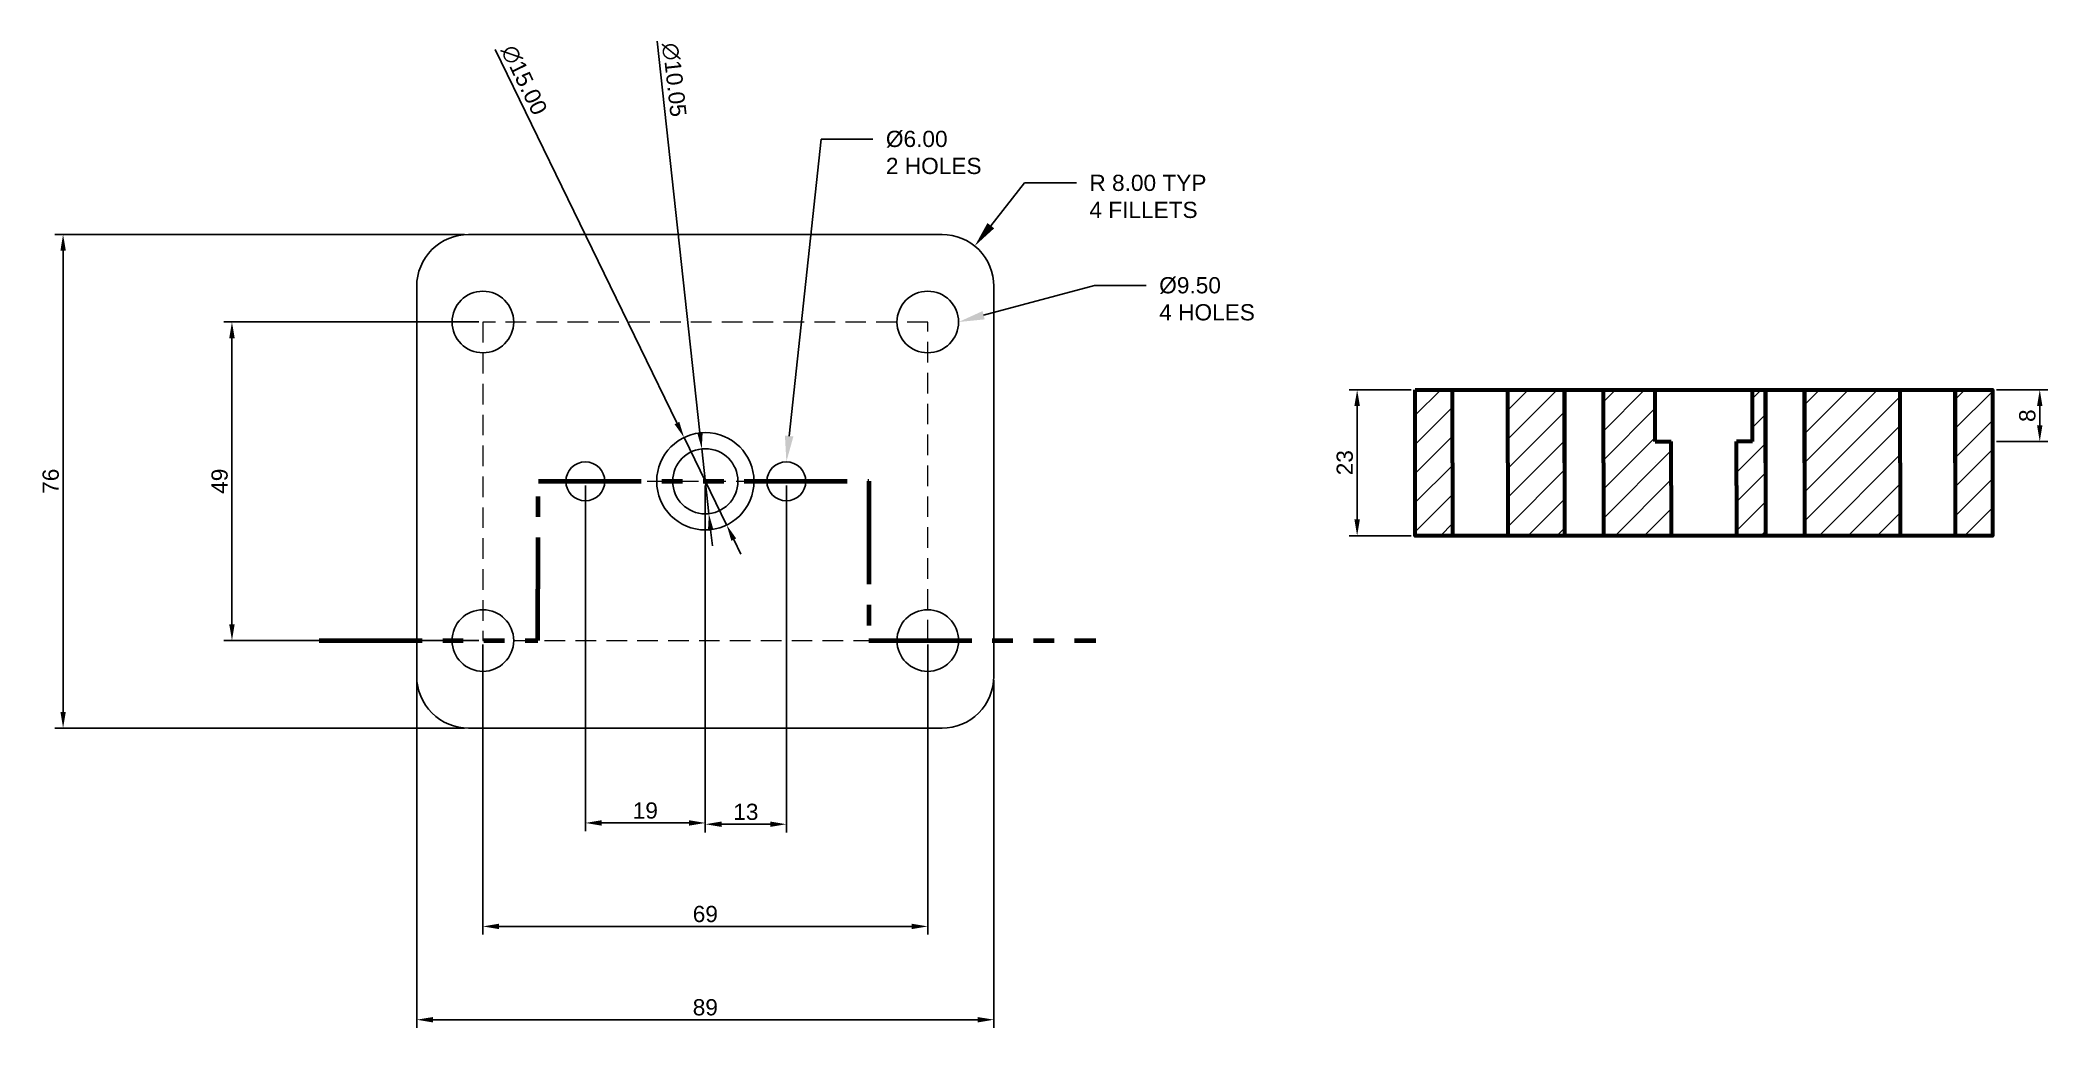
# Model space of a CAD drawing. Header units: millimetres. Extents: x -40 to 269, y -22 to 131.
import ezdxf
from ezdxf import colors
from ezdxf.entities.mleader import LeaderData, LeaderLine
from ezdxf.math import Vec2, Vec3

# ---------------------------------------------------------------- set-up
doc = ezdxf.new("R2010")
doc.units = ezdxf.units.MM
doc.linetypes.add('HIDDEN2', pattern=[4.7625, 3.175, -1.5875])
doc.linetypes.add('PHANTOM2', pattern=[31.75, 15.875, -3.175, 3.175, -3.175, 3.175, -3.175])
doc.styles.get("Standard").update_dxf_attribs({"font": 'arial.ttf'})
doc.dimstyles.new('ISO-25', dxfattribs={"dimtxt": 2.5, "dimasz": 2.5, "dimexe": 1.25, "dimexo": 0.625, "dimtad": 1, "dimdec": 0, "dimtxsty": 'Standard', "dimcen": 2.5, "dimadec": 0, "dimazin": 0, "dimtfac": 1, "dimtdec": 0, "dimtmove": 0, "dimatfit": 3, "dimfxl": 1, "dimarcsym": 0})
doc.dimstyles.new('ISO-25$3', dxfattribs={"dimtxt": 2.5, "dimasz": 2.5, "dimexe": 1.25, "dimexo": 0.625, "dimtad": 1, "dimzin": 1, "dimdsep": 46, "dimtxsty": 'Standard', "dimcen": 0, "dimadec": 0, "dimazin": 0, "dimtfac": 1, "dimtmove": 0, "dimatfit": 3, "dimfxl": 1, "dimarcsym": 0})

# ---------------------------------------------------------------- blocks, each defined once
blk = doc.blocks.new('*D0')
at = {"color": 0, "lineweight": -2, "transparency": 16777216}
for p, q in [((17.7, 32.04), (17.7, -21.53)), ((106.7, 32.04), (106.7, -21.53)), ((20.2, -20.28), (104.2, -20.28))]:
    blk.add_line(p, q, dxfattribs=at)
at = {"color": 0, "lineweight": 5, "transparency": 16777216}
for points in [[(20.2, -19.87), (20.2, -20.7), (17.7, -20.28)], [(104.2, -19.87), (104.2, -20.7), (106.7, -20.28)]]:
    blk.add_solid(points, dxfattribs=at)
at = {"layer": 'Defpoints', "color": 0, "lineweight": 5, "transparency": 16777216}
for p in [(17.7, 32.67), (106.7, 32.67), (106.7, -20.28)]:
    blk.add_point(p, dxfattribs=at)
at = {"color": 0, "lineweight": 5, "transparency": 16777216, "insert": (62.2, -18.38), "char_height": 2.5, "attachment_point": 5}
blk.add_mtext('89', dxfattribs=at)
blk = doc.blocks.new('*D1')
at = {"color": 0, "lineweight": -2, "transparency": 16777216}
for p, q in [((27.9, 37.54), (27.9, -7.15)), ((96.5, 37.54), (96.5, -7.15)), ((30.4, -5.9), (94, -5.9))]:
    blk.add_line(p, q, dxfattribs=at)
at = {"color": 0, "lineweight": 5, "transparency": 16777216}
for points in [[(30.4, -5.48), (30.4, -6.32), (27.9, -5.9)], [(94, -5.48), (94, -6.32), (96.5, -5.9)]]:
    blk.add_solid(points, dxfattribs=at)
at = {"layer": 'Defpoints', "color": 0, "lineweight": 5, "transparency": 16777216}
for p in [(27.9, 38.17), (96.5, 38.17), (96.5, -5.9)]:
    blk.add_point(p, dxfattribs=at)
at = {"color": 0, "lineweight": 5, "transparency": 16777216, "insert": (62.2, -4), "char_height": 2.5, "attachment_point": 5}
blk.add_mtext('69', dxfattribs=at)
blk = doc.blocks.new('*D2')
at = {"color": 0, "lineweight": -2, "transparency": 16777216}
for p, q in [((43.7, 62.09), (43.7, 8.8)), ((62.2, 62.09), (62.2, 8.8)), ((46.2, 10.05), (59.7, 10.05))]:
    blk.add_line(p, q, dxfattribs=at)
at = {"color": 0, "lineweight": 5, "transparency": 16777216}
for points in [[(46.2, 10.47), (46.2, 9.63), (43.7, 10.05)], [(59.7, 10.47), (59.7, 9.63), (62.2, 10.05)]]:
    blk.add_solid(points, dxfattribs=at)
at = {"layer": 'Defpoints', "color": 0, "lineweight": 5, "transparency": 16777216}
for p in [(43.7, 62.72), (62.2, 62.72), (62.2, 10.05)]:
    blk.add_point(p, dxfattribs=at)
at = {"color": 0, "lineweight": 5, "transparency": 16777216, "insert": (52.95, 11.95), "char_height": 2.5, "attachment_point": 5}
blk.add_mtext('19', dxfattribs=at)
blk = doc.blocks.new('*D3')
at = {"color": 0, "lineweight": -2, "transparency": 16777216}
for p, q in [((62.2, 62.09), (62.2, 8.6)), ((74.7, 62.09), (74.7, 8.6)), ((64.7, 9.85), (72.2, 9.85))]:
    blk.add_line(p, q, dxfattribs=at)
at = {"color": 0, "lineweight": 5, "transparency": 16777216}
for points in [[(64.7, 10.27), (64.7, 9.44), (62.2, 9.85)], [(72.2, 10.27), (72.2, 9.44), (74.7, 9.85)]]:
    blk.add_solid(points, dxfattribs=at)
at = {"layer": 'Defpoints', "color": 0, "lineweight": 5, "transparency": 16777216}
for p in [(62.2, 62.72), (74.7, 62.72), (74.7, 9.85)]:
    blk.add_point(p, dxfattribs=at)
at = {"color": 0, "lineweight": 5, "transparency": 16777216, "insert": (68.45, 11.75), "char_height": 2.5, "attachment_point": 5}
blk.add_mtext('13', dxfattribs=at)
blk = doc.blocks.new('*D4')
at = {"color": 0, "lineweight": -2, "transparency": 16777216}
for p, q in [((25.08, 100.77), (-38.08, 100.77)), ((-36.83, 98.27), (-36.83, 27.17)), ((25.08, 24.67), (-38.08, 24.67))]:
    blk.add_line(p, q, dxfattribs=at)
at = {"color": 0, "lineweight": 5, "transparency": 16777216}
for points in [[(-37.24, 98.27), (-36.41, 98.27), (-36.83, 100.77)], [(-37.24, 27.17), (-36.41, 27.17), (-36.83, 24.67)]]:
    blk.add_solid(points, dxfattribs=at)
at = {"layer": 'Defpoints', "color": 0, "lineweight": 5, "transparency": 16777216}
for p in [(25.7, 100.77), (-36.83, 24.67), (25.7, 24.67)]:
    blk.add_point(p, dxfattribs=at)
at = {"color": 0, "lineweight": 5, "transparency": 16777216, "insert": (-38.73, 62.72), "char_height": 2.5, "attachment_point": 5, "rotation": 90}
blk.add_mtext('76', dxfattribs=at)
blk = doc.blocks.new('*D5')
at = {"color": 0, "lineweight": -2, "transparency": 16777216}
for p, q in [((27.28, 87.27), (-12.04, 87.27)), ((-10.79, 84.77), (-10.79, 40.67)), ((27.28, 38.17), (-12.04, 38.17))]:
    blk.add_line(p, q, dxfattribs=at)
at = {"color": 0, "lineweight": 5, "transparency": 16777216}
for points in [[(-11.21, 84.77), (-10.37, 84.77), (-10.79, 87.27)], [(-11.21, 40.67), (-10.37, 40.67), (-10.79, 38.17)]]:
    blk.add_solid(points, dxfattribs=at)
at = {"layer": 'Defpoints', "color": 0, "lineweight": 5, "transparency": 16777216}
for p in [(27.9, 87.27), (-10.79, 38.17), (27.9, 38.17)]:
    blk.add_point(p, dxfattribs=at)
at = {"color": 0, "lineweight": 5, "transparency": 16777216, "insert": (-12.69, 62.72), "char_height": 2.5, "attachment_point": 5, "rotation": 90}
blk.add_mtext('49', dxfattribs=at)
blk = doc.blocks.new('*D6')
at = {"color": 0, "lineweight": -2, "transparency": 16777216}
for p, q in [((29.77, 129.27), (57.82, 71.71)), ((65.49, 55.98), (58.92, 69.46)), ((66.58, 53.73), (67.68, 51.48))]:
    blk.add_line(p, q, dxfattribs=at)
at = {"color": 0, "lineweight": 5, "transparency": 16777216}
for points in [[(58.19, 71.89), (57.45, 71.52), (58.92, 69.46)], [(66.96, 53.91), (66.21, 53.55), (65.49, 55.98)]]:
    blk.add_solid(points, dxfattribs=at)
at = {"layer": 'Defpoints', "color": 0, "lineweight": 5, "transparency": 16777216}
for p in [(58.92, 69.46), (65.49, 55.98)]:
    blk.add_point(p, dxfattribs=at)
at = {"color": 0, "lineweight": 5, "transparency": 16777216, "insert": (34.26, 124.56), "char_height": 2.5, "attachment_point": 5, "rotation": 295.979}
blk.add_mtext('∅15.00', dxfattribs=at)
blk = doc.blocks.new('*D7')
at = {"color": 0, "lineweight": -2, "transparency": 16777216}
for p, q in [((54.75, 130.56), (61.38, 70.2)), ((62.75, 57.72), (61.65, 67.71)), ((63.02, 55.24), (63.29, 52.75))]:
    blk.add_line(p, q, dxfattribs=at)
at = {"color": 0, "lineweight": 5, "transparency": 16777216}
for points in [[(61.79, 70.24), (60.96, 70.15), (61.65, 67.71)], [(63.44, 55.28), (62.61, 55.19), (62.75, 57.72)]]:
    blk.add_solid(points, dxfattribs=at)
at = {"layer": 'Defpoints', "color": 0, "lineweight": 5, "transparency": 16777216}
for p in [(61.65, 67.71), (62.75, 57.72)]:
    blk.add_point(p, dxfattribs=at)
at = {"color": 0, "lineweight": 5, "transparency": 16777216, "insert": (57.39, 124.6), "char_height": 2.5, "attachment_point": 5, "rotation": 276.2664}
blk.add_mtext('∅10.05', dxfattribs=at)
blk = doc.blocks.new('*D8')
at = {"color": 0, "lineweight": -2, "transparency": 16777216}
for p, q in [((171.05, 76.83), (161.46, 76.83)), ((162.71, 56.83), (162.71, 74.33)), ((171.05, 54.33), (161.46, 54.33))]:
    blk.add_line(p, q, dxfattribs=at)
at = {"color": 0, "lineweight": 5, "transparency": 16777216}
for points in [[(162.29, 74.33), (163.13, 74.33), (162.71, 76.83)], [(162.29, 56.83), (163.13, 56.83), (162.71, 54.33)]]:
    blk.add_solid(points, dxfattribs=at)
at = {"layer": 'Defpoints', "color": 0, "lineweight": 5, "transparency": 16777216}
for p in [(162.71, 76.83), (171.68, 76.83), (171.68, 54.33)]:
    blk.add_point(p, dxfattribs=at)
at = {"color": 0, "lineweight": 60, "transparency": 16777216, "insert": (160.81, 65.58), "char_height": 2.5, "attachment_point": 5, "rotation": 90}
blk.add_mtext('23', dxfattribs=at)
blk = doc.blocks.new('*D9')
at = {"color": 0, "lineweight": -2, "transparency": 16777216}
for p, q in [((261.3, 76.83), (269.22, 76.83)), ((267.97, 74.33), (267.97, 71.33)), ((261.3, 68.83), (269.22, 68.83))]:
    blk.add_line(p, q, dxfattribs=at)
at = {"color": 0, "lineweight": 5, "transparency": 16777216}
for points in [[(267.55, 74.33), (268.38, 74.33), (267.97, 76.83)], [(267.55, 71.33), (268.38, 71.33), (267.97, 68.83)]]:
    blk.add_solid(points, dxfattribs=at)
at = {"layer": 'Defpoints', "color": 0, "lineweight": 5, "transparency": 16777216}
for p in [(260.68, 76.83), (260.68, 68.83), (267.97, 68.83)]:
    blk.add_point(p, dxfattribs=at)
at = {"color": 0, "lineweight": 60, "transparency": 16777216, "insert": (266.06, 72.83), "char_height": 2.5, "attachment_point": 5, "rotation": 90}
blk.add_mtext('8', dxfattribs=at)

msp = doc.modelspace()

# ---------------------------------------------------------------- hatches: boundary and pattern name
at = {"lineweight": 5}
h = msp.add_hatch(dxfattribs=at)
h.set_pattern_fill('ANSI31', color=256)
h.paths.add_polyline_path([(177.427, 65.575), (177.427, 76.825), (171.677, 76.825), (171.677, 54.325), (177.427, 54.325)])
h = msp.add_hatch(dxfattribs=at)
h.set_pattern_fill('ANSI31', color=256)
h.paths.add_polyline_path([(194.677, 76.825), (185.927, 76.825), (185.927, 65.575), (185.927, 54.325), (194.677, 54.325)])
h = msp.add_hatch(dxfattribs=at)
h.set_pattern_fill('ANSI31', color=256)
h.paths.add_polyline_path([(211.152, 62.075), (211.152, 68.825), (208.677, 68.825), (208.677, 76.825), (200.677, 76.825), (200.677, 65.575), (200.677, 54.325), (211.152, 54.325)])
h = msp.add_hatch(dxfattribs=at)
h.set_pattern_fill('ANSI31', color=256)
h.paths.add_polyline_path([(225.677, 76.825), (223.677, 76.825), (223.677, 68.825), (221.202, 68.825), (221.202, 62.075), (221.202, 54.325), (225.677, 54.325)])
h = msp.add_hatch(dxfattribs=at)
h.set_pattern_fill('ANSI31', color=256)
h.paths.add_polyline_path([(246.427, 65.575), (246.427, 76.825), (231.677, 76.825), (231.677, 54.325), (246.427, 54.325)])
h = msp.add_hatch(dxfattribs=at)
h.set_pattern_fill('ANSI31', color=256)
h.paths.add_polyline_path([(260.677, 76.825), (254.927, 76.825), (254.927, 54.325), (260.677, 54.325)])

# ---------------------------------------------------------------- linework, layer by layer
at = {"linetype": 'HIDDEN2', "lineweight": 5}
for p, q in [((27.9, 87.268), (27.9, 38.168)), ((96.5, 87.268), (27.9, 87.268)), ((96.5, 38.168), (96.5, 87.268)), ((43.7, 62.718), (62.2, 62.718)), ((62.2, 62.718), (74.7, 62.718)), ((27.9, 38.168), (96.5, 38.168))]:
    msp.add_line(p, q, dxfattribs=at)
at = {"lineweight": 60}
for p, q in [((177.427, 65.575), (177.427, 76.825)), ((185.927, 65.575), (185.927, 76.825)), ((194.677, 65.575), (194.677, 76.825)), ((194.677, 76.825), (194.677, 54.325)), ((200.677, 65.575), (200.677, 76.825)), ((208.677, 68.825), (208.677, 76.825)), ((223.677, 68.825), (223.677, 76.825)), ((225.677, 65.575), (225.677, 76.825)), ((225.677, 76.825), (225.677, 54.325)), ((231.677, 65.575), (231.677, 76.825)), ((231.677, 76.825), (231.677, 54.325)), ((246.427, 65.575), (246.427, 76.825)), ((254.927, 65.575), (254.927, 76.825)), ((254.927, 76.825), (254.927, 54.325)), ((208.677, 68.825), (211.152, 68.825)), ((211.152, 62.075), (211.152, 68.825)), ((221.202, 62.075), (221.202, 68.825)), ((223.677, 68.825), (221.202, 68.825)), ((177.427, 65.575), (177.427, 54.325)), ((185.927, 65.575), (185.927, 54.325)), ((200.677, 65.575), (200.677, 54.325)), ((208.677, 65.575), (208.677, 65.575)), ((246.427, 65.575), (246.427, 54.325)), ((211.152, 62.075), (211.152, 54.325)), ((221.202, 62.075), (221.202, 54.325))]:
    msp.add_line(p, q, dxfattribs=at)
at = {"linetype": 'PHANTOM2', "lineweight": 80}
for p, q in [((36.396, 38.168), (36.456, 62.718)), ((36.456, 62.718), (87.4, 62.718)), ((87.4, 62.718), (87.4, 38.168)), ((2.652, 38.168), (36.396, 38.168)), ((87.4, 38.168), (122.4, 38.168))]:
    msp.add_line(p, q, dxfattribs=at)
msp.add_lwpolyline([(25.7, 24.668), (98.7, 24.668, 0.4142136), (106.7, 32.668), (106.7, 92.768, 0.4142136), (98.7, 100.768), (25.7, 100.768, 0.4142136), (17.7, 92.768), (17.7, 32.668, 0.4142136)], format="xyb", close=True)
at = {"lineweight": 60}
msp.add_lwpolyline([(171.677, 76.825), (260.677, 76.825), (260.677, 54.325), (171.677, 54.325)], close=True, dxfattribs=at)
for centre, radius in [((27.9, 87.268), 4.75), ((96.5, 87.268), 4.75), ((96.5, 87.268), 4.75), ((96.5, 87.268), 4.75), ((62.2, 62.718), 7.5), ((43.7, 62.718), 3), ((62.2, 62.718), 5.025), ((74.7, 62.718), 3), ((27.9, 38.168), 4.75), ((96.5, 38.168), 4.75)]:
    msp.add_circle(centre, radius)

# ---------------------------------------------------------------- dimensions: what is measured, and where the dimension line sits
at = {"lineweight": 5}
for p1, p2, picture, middle in [((65.486, 55.975), (58.915, 69.46), '*D6', (32.485, 123.7)), ((62.749, 57.723), (61.652, 67.713), '*D7', (55.428, 124.389))]:
    dim = msp.add_diameter_dim_2p(p1=p1, p2=p2, dimstyle='ISO-25$3', dxfattribs=at)
    dim.commit()
    dim.dimension.update_dxf_attribs({"geometry": picture, "text_midpoint": middle, "dimtype": 163})
dim = msp.add_linear_dim(base=(-36.825, 24.668), p1=(25.7, 100.768), p2=(25.7, 24.668), angle=90, dimstyle='ISO-25', dxfattribs=at)
dim.commit()
dim.dimension.update_dxf_attribs({"geometry": '*D4', "text_midpoint": (-36.825, 62.718), "dimtype": 160})
dim = msp.add_linear_dim(base=(-10.791, 38.168), p1=(27.9, 87.268), p2=(27.9, 38.168), angle=90, dimstyle='ISO-25', dxfattribs=at)
dim.commit()
dim.dimension.update_dxf_attribs({"geometry": '*D5', "text_midpoint": (-12.692, 62.718)})
at = {"lineweight": 60}
for base, p1, p2, picture, middle in [((162.71056077, 76.825161921), (171.677271256, 54.325161921), (171.677271256, 76.825161921), '*D8', (160.808275641, 65.575161921)), ((267.965, 68.825), (260.677, 76.825), (260.677, 68.825), '*D9', (266.064, 72.825))]:
    dim = msp.add_linear_dim(base=base, p1=p1, p2=p2, angle=90, dimstyle='ISO-25', dxfattribs=at)
    dim.commit()
    dim.dimension.update_dxf_attribs({"geometry": picture, "text_midpoint": middle})
at = {"lineweight": 5}
for base, p1, p2, picture, middle in [((62.200356244, 10.049364737), (43.700356244, 62.717638945), (62.200356244, 62.717638945), '*D2', (52.950356244, 11.950797207)), ((74.700356244, 9.852330158), (62.200356244, 62.717638945), (74.700356244, 62.717638945), '*D3', (68.450356244, 11.754615288)), ((96.5, -5.899), (27.9, 38.168), (96.5, 38.168), '*D1', (62.2, -3.998)), ((106.7, -20.283), (17.7, 32.668), (106.7, 32.668), '*D0', (62.2, -18.381))]:
    dim = msp.add_linear_dim(base=base, p1=p1, p2=p2, dimstyle='ISO-25', dxfattribs=at)
    dim.commit()
    dim.dimension.update_dxf_attribs({"geometry": picture, "text_midpoint": middle})

# ---------------------------------------------------------------- leaders
ml = msp.add_multileader_mtext('Standard', dxfattribs=at)
ml.set_content('%%C6.00\\P2 HOLES', color=256)
ml.set_leader_properties()
ml.build(insert=Vec2(0, 0))
ctx = ml.context
ctx.base_point, ctx.char_height, ctx.plane_origin = Vec3(88.045, 115.474), 2.5, Vec3(74.7, 65.718)
notes = []
notes.append((ctx, [(0, (1, 1, 0), (80.045, 115.474), (1, 0), 8, [(0, [(74.7, 65.718)], 0, [])])]))
ctx.mtext.insert, ctx.mtext.flow_direction = Vec3(90.045, 116.746), 5
ml = msp.add_multileader_mtext('Standard', dxfattribs=at)
ml.set_content('R 8.00 TYP\\P4 FILLETS', color=256)
ml.set_leader_properties()
ml.build(insert=Vec2(0, 0))
ctx = ml.context
ctx.base_point, ctx.char_height, ctx.plane_origin = Vec3(119.421, 108.699), 2.5, Vec3(103.743, 98.978)
notes.append((ctx, [(0, (1, 1, 0), (111.421, 108.699), (1, 0), 8, [(0, [(103.743, 98.978)], 0, [])])]))
ctx.mtext.insert, ctx.mtext.flow_direction = Vec3(121.421, 109.97), 5
ml = msp.add_multileader_mtext('Standard', dxfattribs=at)
ml.set_content('%%C9.50\\P4 HOLES', color=256)
ml.set_leader_properties()
ml.build(insert=Vec2(0, 0))
ctx = ml.context
ctx.base_point, ctx.char_height, ctx.plane_origin = Vec3(130.192, 92.914), 2.5, Vec3(101.25, 87.268)
notes.append((ctx, [(0, (1, 1, 0), (122.192, 92.914), (1, 0), 8, [(0, [(101.25, 87.268)], 0, [])])]))
ctx.mtext.insert, ctx.mtext.flow_direction = Vec3(132.192, 94.185), 5
for ctx, leaders in notes:
    for number, flags, end, landing, length, lines in leaders:
        leader = LeaderData()
        leader.index, (leader.has_last_leader_line, leader.has_dogleg_vector, leader.attachment_direction) = number, flags
        leader.last_leader_point, leader.dogleg_vector, leader.dogleg_length = Vec3(end), Vec3(landing), length
        for number, points, colour, breaks in lines:
            line = LeaderLine()
            line.index, line.vertices, line.color, line.breaks = number, Vec3.list(points), colors.encode_raw_color(colour), breaks
            leader.lines.append(line)
        ctx.leaders.append(leader)

doc.saveas('drawing.dxf')
